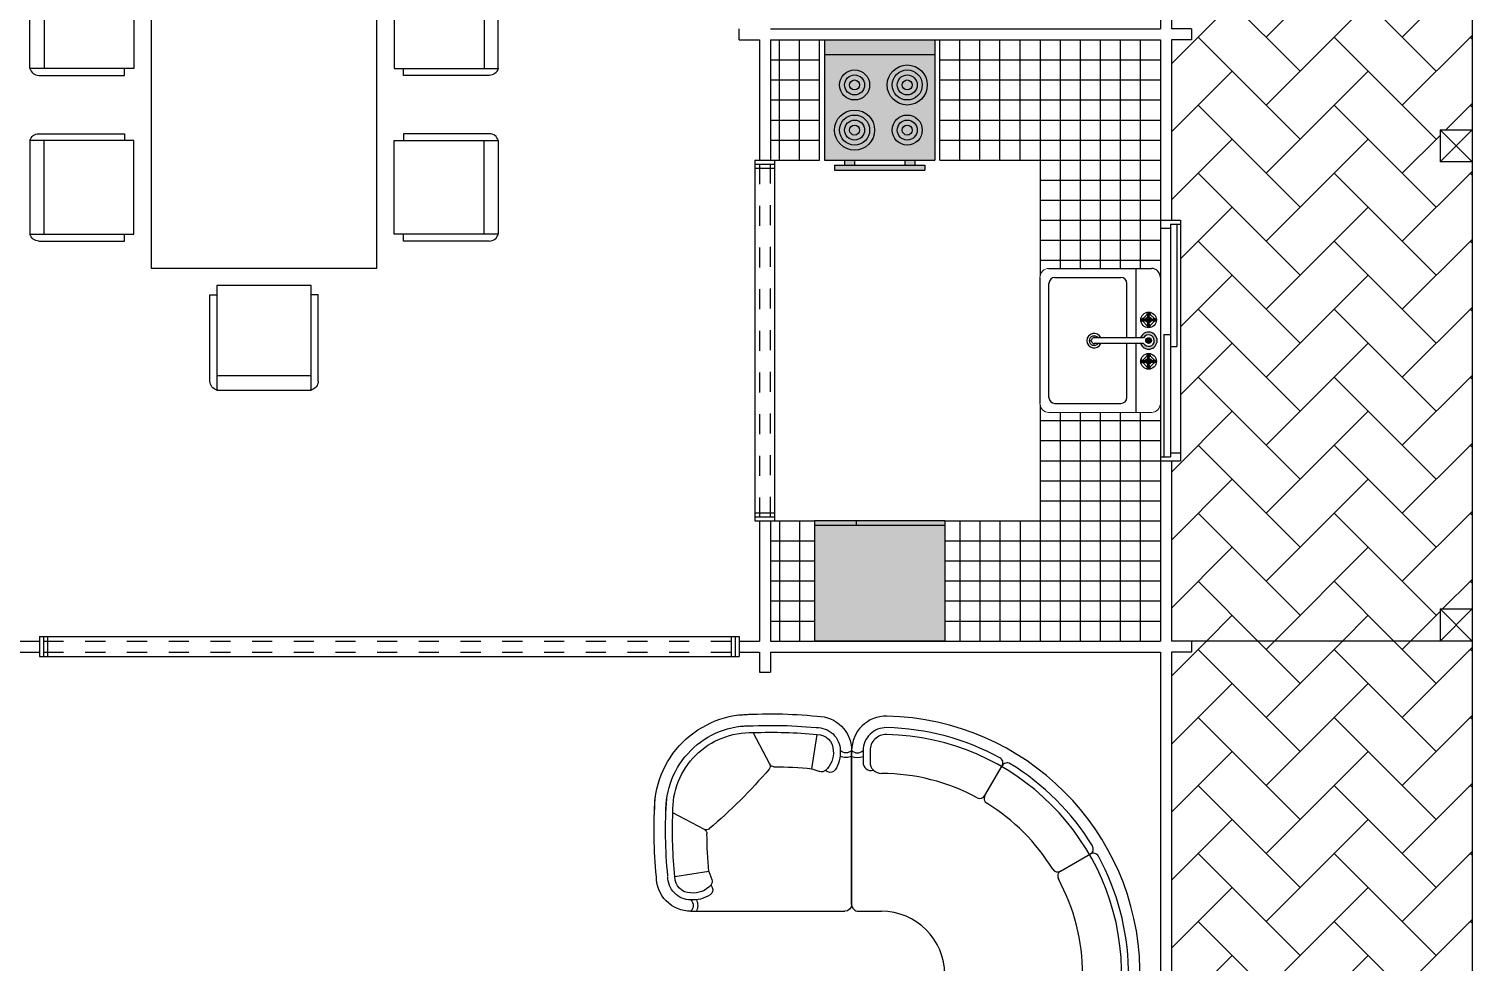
# Model space of a CAD drawing. Header units: inches. Extents: x 86794 to 87086, y 41803 to 41823.
# Drawn here: x 86805.05 to 86812.24, y 41811.87 to 41816.53 of the extents above; entities that cross this region are included whole.
import ezdxf

# ---------------------------------------------------------------- set-up
doc = ezdxf.new("R2010")
doc.units = ezdxf.units.IN
doc.header["$MEASUREMENT"] = 0
doc.linetypes.add('ACAD_ISO03W100', pattern=[30, 12, -18])
doc.layers.add('FURNITURES', color=252, linetype='Continuous', lineweight=13)

# ---------------------------------------------------------------- blocks, each defined once
blk = doc.blocks.new('dfgdddd')
at = {"color": 0, "ltscale": 10}
for p, q in [((-257.2, 0), (-257.2, 571.5)), ((-257.2, 571.5), (257.2, 571.5)), ((257.2, 571.5), (257.2, 0)), ((-295.3, 522.3), (-295.3, 50.8)), ((257.2, 493.7), (-257.2, 493.7)), ((295.3, 522.3), (295.3, 50.8)), ((-295.3, 50.8), (-257.2, 50.8)), ((257.2, 0), (-257.2, 0)), ((295.3, 50.8), (257.2, 50.8))]:
    blk.add_line(p, q, dxfattribs=at)
for centre, start, end in [((-244.5, 522.3), 104.47751, 180), ((244.5, 522.3), 0, 75.52249)]:
    blk.add_arc(centre, 50.8, start, end, dxfattribs=at)
blk = doc.blocks.new('A$C707258B2')
at = {"color": 0, "linetype": 'Continuous'}
for p, q in [((0.4042, 0.342), (1.0739, 0.342)), ((0.4042, 0.292), (0.4544, 0.292)), ((0.4042, 0.262), (0.4539, 0.262)), ((1.1039, 0.312), (1.1039, 0.212)), ((1.4789, -0.063), (1.3789, -0.063)), ((1.5089, -0.7628), (1.5089, -0.093)), ((0.5998, -0.2378), (0.4699, -0.3128)), ((0.9291, -0.5671), (0.8541, -0.697)), ((1.4289, -0.7628), (1.4289, -0.713)), ((1.4589, -0.7628), (1.4589, -0.7125))]:
    blk.add_line(p, q, dxfattribs=at)
for centre, radius, start, end in [((0.4042, 0.192), 0.15, 90, 181.17538), ((0.3779, 0.317), 0.0362, 316.39718, 43.60282), ((0.3679, 0.317), 0.0662, 337.82984, 22.17016), ((1.0739, 0.312), 0.03, 360, 90), ((0.4042, 0.192), 0.1, 90, 181.17538), ((0.4042, 0.192), 0.07, 90, 181.17538), ((0.4539, 0.212), 0.05, 360, 90), ((0.4548, 0.2564), 0.0357, 345.42616, 90.55549), ((1.3789, 0.212), 1.125, 181.17538, 268.82462), ((1.3789, 0.212), 1.075, 181.17538, 208.63569), ((1.3789, 0.212), 1.045, 181.17538, 268.82462), ((1.3789, 0.212), 0.875, 180, 208.40825), ((1.3789, 0.212), 0.275, 180, 270), ((1.4789, -0.093), 0.03, 360, 90), ((0.5873, -0.2162), 0.025, 300, 28.40825), ((0.6123, -0.2595), 0.025, 31.59175, 120), ((1.3789, 0.212), 0.875, 211.59175, 238.40825), ((0.4574, -0.2912), 0.025, 208.63569, 300), ((0.4824, -0.3345), 0.025, 120, 211.36431), ((1.3789, 0.212), 1.075, 211.36431, 238.63569), ((0.9075, -0.5546), 0.025, 330, 58.40825), ((0.9508, -0.5796), 0.025, 61.59175, 150), ((1.3789, 0.212), 0.875, 241.59175, 270), ((1.3789, -0.713), 0.05, 360, 90), ((1.4255, -0.7093), 0.0336, 354.63008, 109.38826), ((0.8324, -0.6845), 0.025, 238.63569, 330), ((0.8757, -0.7095), 0.025, 150, 241.36431), ((1.3789, 0.212), 1.075, 241.36431, 268.82462), ((1.4839, -0.7988), 0.0662, 67.82984, 112.17016), ((1.4839, -0.789), 0.0362, 46.39718, 133.60282), ((1.3589, -0.7628), 0.15, 268.82462, 360), ((1.3589, -0.7628), 0.1, 268.82462, 360), ((1.3589, -0.7628), 0.07, 268.82462, 360)]:
    blk.add_arc(centre, radius, start, end, dxfattribs=at)
blk = doc.blocks.new('part02')
at = {"color": 0, "linetype": 'Continuous'}
for p, q in [((0, -669.8), (0, 0)), ((30, 30), (699.8, 30)), ((620.9, -142.9), (608.5, -108.8)), ((620.9, -142.9), (769.8, -120)), ((640.4, -325.6), (778.2, -398.9)), ((172.9, -590.9), (138.8, -578.5)), ((172.9, -590.9), (150, -739.8)), ((355.6, -610.4), (428.9, -748.2))]:
    blk.add_line(p, q, dxfattribs=at)
for centre, radius, start, end in [((30, 0), 30, 90, 180), ((726, 5), 56.2, 153.6122, 206.66656), ((726, 5), 36.2, 136.39718, 223.60282), ((699.8, -120), 150, 0, 90), ((629.7, -62.8), 25, 123.91027, 207.03918), ((689.7, -152.2), 102.7, 84.38684, 137.99337), ((689.3, -151.3), 131.7, 85.43775, 123.98866), ((699.5, -120.6), 100.6, 357.50055, 89.85796), ((699.8, -120), 70, 0, 90), ((632, -100.2), 25, 137.99337, 200), ((654.8, -50), 53.2, 207.03918, 218.99828), ((-1228.2, -319.5), 2007.9, 357.73494, 5.70316), ((-1148.1, -320), 1957.9, 355.86566, 5.71646), ((-1148.1, -320), 2007.9, 355.81801, 5.71646), ((-1148.1, -320), 1777.9, 0.38365, 5.71646), ((649.7, -308), 20, 180.38365, 242), ((2219.8, -2189.8), 2454.4, 130.6961, 139.3039), ((632.4, -344.1), 20, 62, 130.6961), ((439.4, -409.4), 418.9, 268.21809, 1.78191), ((439.4, -409.4), 368.9, 268.21809, 1.78191), ((439.4, -409.4), 338.9, 268.21809, 1.78191), ((182.2, -659.7), 132.7, 146.08973, 185.61316), ((92.8, -599.7), 25, 62.96082, 146.08973), ((182.2, -659.7), 102.7, 132.00663, 185.61316), ((80, -624.8), 53.2, 51.00172, 62.96082), ((130.2, -602), 25, 70, 132.00663), ((350, 1178.1), 1777.9, 264.28354, 269.61635), ((338, -619.7), 20, 28, 89.61635), ((374.1, -602.4), 20, 139.3039, 208), ((25, -696), 56.2, 63.33344, 116.3878), ((25, -696), 36.2, 46.39718, 133.60282), ((150, -669.8), 150, 180, 271.17538), ((150, -669.8), 100, 180, 271.17538), ((150, -669.8), 70, 180, 270), ((349.5, 1258.2), 2007.9, 264.29684, 272.26506), ((350, 1178.1), 1957.9, 264.28354, 274.13434), ((350, 1178.1), 2007.9, 264.28354, 274.18199)]:
    blk.add_arc(centre, radius, start, end, dxfattribs=at)

msp = doc.modelspace()

# ---------------------------------------------------------------- hatches: boundary and pattern name
at = {"ltscale": 60}
h = msp.add_hatch(dxfattribs=at)
h.set_pattern_fill('AR-HBONE', color=252, scale=0.06)
h.paths.add_polyline_path([(86801.6042, 41820.8167), (86801.6042, 41820.6567), (86801.4442, 41820.6567), (86801.4442, 41818.4201), (86801.6042, 41818.4201), (86801.6042, 41818.2601), (86801.4442, 41818.2601), (86801.4442, 41816.0234), (86801.6042, 41816.0234), (86801.6042, 41815.8634), (86801.4442, 41815.8634), (86801.4442, 41813.6317), (86801.6042, 41813.6317), (86801.6042, 41813.4717), (86802.9442, 41813.4717), (86802.9442, 41819.2617), (86802.8442, 41819.2617), (86802.8442, 41819.3167), (86802.9442, 41819.3167), (86802.9442, 41819.4167), (86802.9992, 41819.4167), (86802.9992, 41819.3167), (86806.0442, 41819.3167), (86806.0442, 41819.3617), (86807.6442, 41819.3617), (86807.6442, 41819.3167), (86808.6892, 41819.3167), (86808.6892, 41819.4167), (86808.7442, 41819.4167), (86808.7442, 41819.3167), (86810.6892, 41819.3167), (86810.6892, 41819.4167), (86810.7442, 41819.4167), (86810.7442, 41819.3167), (86810.8442, 41819.3167), (86810.8442, 41819.2617), (86810.7442, 41819.2617), (86810.7442, 41818.0817), (86810.8442, 41818.0817), (86810.8442, 41818.0267), (86810.7442, 41818.0267), (86810.7442, 41817.4267), (86810.7892, 41817.4267), (86810.7892, 41817.1267), (86810.7442, 41817.1267), (86810.7442, 41816.5267), (86810.8442, 41816.5267), (86810.8442, 41816.4717), (86810.7442, 41816.4717), (86810.7442, 41815.5717), (86810.7892, 41815.5717), (86810.7892, 41814.3717), (86810.7442, 41814.3717), (86810.7442, 41813.4717), (86812.0842, 41813.4717), (86812.0842, 41813.6317), (86812.2442, 41813.6317), (86812.2442, 41815.8634), (86812.0842, 41815.8634), (86812.0842, 41816.0234), (86812.2442, 41816.0234), (86812.2442, 41818.2601), (86812.0842, 41818.2601), (86812.0842, 41818.4201), (86812.2442, 41818.4201), (86812.2442, 41820.6567), (86812.0842, 41820.6567), (86812.0842, 41820.8167), (86809.5842, 41820.8167), (86809.5842, 41820.6567), (86809.4242, 41820.6567), (86809.4242, 41820.8167), (86806.9242, 41820.8167), (86806.9242, 41820.6567), (86806.7642, 41820.6567), (86806.7642, 41820.8167), (86804.2642, 41820.8167), (86804.2642, 41820.6567), (86804.1042, 41820.6567), (86804.1042, 41820.8167)])
h = msp.add_hatch(color=251)
h.dxf.hatch_style = 1
h.paths.add_polyline_path([(86809.5642, 41816.4717), (86809.5642, 41816.3967), (86809.0142, 41816.3967), (86809.0142, 41816.4717)])
h.paths.add_polyline_path([(86809.1642, 41815.8717), (86809.1642, 41815.8467), (86809.1142, 41815.8467), (86809.1142, 41815.8717)])
h.paths.add_polyline_path([(86809.4642, 41815.8717), (86809.4642, 41815.8467), (86809.4142, 41815.8467), (86809.4142, 41815.8717)])
h = msp.add_hatch(color=253)
h.dxf.hatch_style = 1
h.paths.add_polyline_path([(86809.5642, 41816.3967), (86809.5642, 41815.8717), (86809.0142, 41815.8717), (86809.0142, 41816.3967)])
h.paths.add_polyline_path([(86809.5142, 41815.8467), (86809.5142, 41815.8217), (86809.0642, 41815.8217), (86809.0642, 41815.8467)])
for points in [[(86810.602, 41815.0663, -1), (86810.602, 41815.0823, -1)], [(86810.6305, 41815.0885, -1), (86810.6305, 41815.06, -1)], [(86810.6305, 41815.1107, -1), (86810.6305, 41815.0948, -1)], [(86810.6589, 41815.0823, -1), (86810.6589, 41815.0663, -1)], [(86810.5902, 41814.9567), (86810.6058, 41814.9568, 3.732051), (86810.6058, 41814.9852), (86810.5902, 41814.9852, -5.828427)], [(86810.6305, 41815.0538, -1), (86810.6305, 41815.0378, -1)], [(86810.602, 41814.8598, -1), (86810.602, 41814.8757, -1)], [(86810.6305, 41814.8535, -1), (86810.6305, 41814.882, -1)], [(86810.6305, 41814.9042, -1), (86810.6305, 41814.8883, -1)], [(86810.6305, 41814.8313, -1), (86810.6305, 41814.8472, -1)], [(86810.6589, 41814.8598, -1), (86810.6589, 41814.8757, -1)], [(86809.6142, 41814.0717), (86809.6142, 41814.0495), (86808.9642, 41814.0495), (86808.9642, 41814.0717)]]:
    msp.add_hatch(color=252, dxfattribs=at).paths.add_polyline_path(points)
msp.add_hatch(color=252, dxfattribs=at).paths.add_polyline_path([(86810.6305, 41814.9853, -1), (86810.6305, 41814.9568, -1)], flags=17)
h = msp.add_hatch(color=253)
h.dxf.hatch_style = 1
h.paths.add_polyline_path([(86809.6142, 41813.4717), (86808.9642, 41813.4717), (86808.9642, 41814.0495), (86809.6142, 41814.0495)])
h = msp.add_hatch(dxfattribs=at)
h.set_pattern_fill('AR-HBONE', color=252, scale=0.06)
h.paths.add_polyline_path([(86802.9442, 41809.5942), (86802.8992, 41809.5942), (86802.8992, 41811.3942), (86802.9442, 41811.3942), (86802.9442, 41813.4167), (86802.8442, 41813.4167), (86802.8442, 41813.4717), (86801.4442, 41813.4717), (86801.4442, 41806.0167), (86812.2442, 41806.0167), (86812.2442, 41813.4717), (86810.8442, 41813.4717), (86810.8442, 41813.4167), (86810.7442, 41813.4167), (86810.7442, 41811.3942), (86810.7892, 41811.3942), (86810.7892, 41809.5942), (86810.7442, 41809.5942), (86810.7442, 41807.5717), (86810.8442, 41807.5717), (86810.8442, 41807.5167), (86810.7442, 41807.5167), (86810.7442, 41807.4167), (86810.6892, 41807.4167), (86810.6892, 41807.5167), (86810.0167, 41807.5167), (86810.0167, 41807.4717), (86808.4167, 41807.4717), (86808.4167, 41807.5167), (86805.2717, 41807.5167), (86805.2717, 41807.4717), (86803.6717, 41807.4717), (86803.6717, 41807.5167), (86802.9992, 41807.5167), (86802.9992, 41807.4167), (86802.9442, 41807.4167), (86802.9442, 41807.5167), (86802.8442, 41807.5167), (86802.8442, 41807.5717), (86802.9442, 41807.5717)])

# ---------------------------------------------------------------- linework, layer by layer
for p, q in [((86812.2442, 41820.8167), (86812.2442, 41806.0167)), ((86810.6892, 41818.0267), (86810.6892, 41816.5267)), ((86810.7442, 41817.1267), (86810.7442, 41816.5267)), ((86808.7442, 41816.5267), (86810.6892, 41816.5267)), ((86810.8442, 41816.5267), (86810.7442, 41816.5267)), ((86810.8442, 41816.5267), (86810.8442, 41816.4717)), ((86808.5892, 41816.4717), (86808.6892, 41816.4717)), ((86808.7442, 41816.4717), (86810.6892, 41816.4717)), ((86810.6892, 41816.4717), (86810.6892, 41813.4717)), ((86810.7442, 41816.4717), (86810.7442, 41815.5717)), ((86810.8442, 41816.4717), (86810.7442, 41816.4717)), ((86812.0842, 41816.0234), (86812.0842, 41815.8634)), ((86810.7442, 41814.3717), (86810.7442, 41813.4717)), ((86812.0842, 41813.6317), (86812.0842, 41813.4717)), ((86805.0992, 41813.4942), (86805.0992, 41813.3942)), ((86805.1192, 41813.4942), (86805.1192, 41813.3942)), ((86805.1392, 41813.4942), (86805.1392, 41813.3942)), ((86802.9992, 41813.4717), (86805.0992, 41813.4717)), ((86802.9992, 41813.4167), (86805.0992, 41813.4167)), ((86808.5892, 41813.4717), (86808.6892, 41813.4717)), ((86808.5892, 41813.4167), (86808.6892, 41813.4167)), ((86808.7442, 41813.4717), (86810.6892, 41813.4717)), ((86808.7442, 41813.4167), (86810.6892, 41813.4167)), ((86810.6892, 41813.4167), (86810.6892, 41807.5717)), ((86810.8442, 41813.4717), (86810.7442, 41813.4717)), ((86812.2442, 41813.4717), (86810.7442, 41813.4717)), ((86810.7442, 41813.4167), (86810.7442, 41811.3942)), ((86810.8442, 41813.4167), (86810.7442, 41813.4167)), ((86810.8442, 41813.4717), (86810.8442, 41813.4167)), ((86808.6892, 41813.3167), (86808.7442, 41813.3167))]:
    msp.add_line(p, q)
at = {"color": 252, "ltscale": 60}
for p, q in [((86805.6557, 41817.7719), (86805.6557, 41815.3325)), ((86806.7818, 41815.3325), (86806.7818, 41817.7719)), ((86808.7892, 41815.8717), (86808.7892, 41816.4717)), ((86808.8892, 41815.8717), (86808.8892, 41816.4717)), ((86808.9892, 41815.8717), (86808.9892, 41816.4717)), ((86809.5892, 41815.8717), (86809.5892, 41816.4717)), ((86809.6892, 41815.8717), (86809.6892, 41816.4717)), ((86809.7892, 41815.8717), (86809.7892, 41816.4717)), ((86809.8892, 41815.8717), (86809.8892, 41816.4717)), ((86809.9892, 41815.8717), (86809.9892, 41816.4717)), ((86810.0892, 41816.4717), (86810.0892, 41815.2935)), ((86810.1892, 41816.4717), (86810.1892, 41815.3311)), ((86810.2892, 41816.4717), (86810.2892, 41815.3311)), ((86810.3892, 41816.4717), (86810.3892, 41815.3311)), ((86810.4892, 41816.4717), (86810.4892, 41815.3311)), ((86810.5892, 41816.4717), (86810.5892, 41815.3311)), ((86808.7442, 41816.3717), (86808.9892, 41816.3717)), ((86809.5892, 41816.3717), (86810.6892, 41816.3717)), ((86808.7442, 41816.2717), (86808.9892, 41816.2717)), ((86809.5892, 41816.2717), (86810.6892, 41816.2717)), ((86808.7442, 41816.1717), (86808.9892, 41816.1717)), ((86809.5892, 41816.1717), (86810.6892, 41816.1717)), ((86808.7442, 41816.0717), (86808.9892, 41816.0717)), ((86809.5892, 41816.0717), (86810.6892, 41816.0717)), ((86808.7442, 41815.9717), (86808.9892, 41815.9717)), ((86809.5892, 41815.9717), (86810.6892, 41815.9717)), ((86808.7442, 41815.8717), (86808.9892, 41815.8717)), ((86809.5892, 41815.8717), (86810.6892, 41815.8717)), ((86810.0892, 41815.7717), (86810.6892, 41815.7717)), ((86810.0892, 41815.6717), (86810.6892, 41815.6717)), ((86810.0892, 41815.5717), (86810.6892, 41815.5717)), ((86810.0892, 41815.4717), (86810.6892, 41815.4717)), ((86810.0892, 41815.3717), (86810.6892, 41815.3717)), ((86805.6557, 41815.3325), (86806.7818, 41815.3325)), ((86810.0886, 41815.2862), (86810.0886, 41814.6573)), ((86810.1335, 41815.3311), (86810.6443, 41815.3311)), ((86810.1634, 41815.2862), (86810.4928, 41815.2862)), ((86810.5677, 41814.9867), (86810.5677, 41815.3311)), ((86810.1335, 41814.6873), (86810.1335, 41815.2562)), ((86810.5227, 41814.9866), (86810.5227, 41815.2562)), ((86810.6031, 41815.0664), (86810.6225, 41815.0468)), ((86810.6033, 41815.0821), (86810.6227, 41815.1017)), ((86810.6091, 41815.0779), (86810.6167, 41815.0779)), ((86810.6167, 41815.0707), (86810.6091, 41815.0707)), ((86810.6269, 41815.088), (86810.6269, 41815.0957)), ((86810.6269, 41815.0529), (86810.6269, 41815.0606)), ((86810.634, 41815.0879), (86810.634, 41815.0957)), ((86810.634, 41815.0529), (86810.634, 41815.0606)), ((86810.6383, 41815.0469), (86810.658, 41815.0665)), ((86810.6578, 41815.0822), (86810.6384, 41815.1016)), ((86810.6518, 41815.0707), (86810.6441, 41815.0707)), ((86810.6442, 41815.0779), (86810.6518, 41815.0779)), ((86810.359, 41814.9851), (86810.359, 41814.995)), ((86810.6058, 41814.9852), (86810.359, 41814.9851)), ((86810.3348, 41814.9708), (86810.3447, 41814.9708)), ((86810.6058, 41814.9568), (86810.359, 41814.9566)), ((86810.359, 41814.9466), (86810.359, 41814.9566)), ((86810.5227, 41814.6873), (86810.5227, 41814.9567)), ((86810.5677, 41814.6124), (86810.5677, 41814.9567)), ((86810.6031, 41814.8757), (86810.6226, 41814.8951)), ((86810.6031, 41814.8598), (86810.6225, 41814.8404)), ((86810.6091, 41814.8713), (86810.6168, 41814.8713)), ((86810.6091, 41814.8642), (86810.6167, 41814.8642)), ((86810.6269, 41814.8815), (86810.6269, 41814.8891)), ((86810.6269, 41814.8464), (86810.6269, 41814.854)), ((86810.634, 41814.8815), (86810.634, 41814.8891)), ((86810.634, 41814.8464), (86810.634, 41814.854)), ((86810.6382, 41814.8403), (86810.6576, 41814.8599)), ((86810.6578, 41814.8756), (86810.6384, 41814.8953)), ((86810.6442, 41814.8713), (86810.6518, 41814.8713)), ((86810.6442, 41814.8642), (86810.6518, 41814.8642)), ((86810.0892, 41814.65), (86810.0892, 41813.4717)), ((86810.1634, 41814.6573), (86810.4928, 41814.6573)), ((86810.0892, 41814.5717), (86810.6892, 41814.5717)), ((86810.1892, 41814.6124), (86810.1892, 41813.4717)), ((86810.2892, 41814.6124), (86810.2892, 41813.4717)), ((86810.3892, 41814.6124), (86810.3892, 41813.4717)), ((86810.4892, 41814.6124), (86810.4892, 41813.4717)), ((86810.5892, 41814.6124), (86810.5892, 41813.4717)), ((86810.0892, 41814.4717), (86810.6892, 41814.4717)), ((86810.0892, 41814.3717), (86810.6892, 41814.3717)), ((86810.0892, 41814.2717), (86810.6892, 41814.2717)), ((86810.0892, 41814.1717), (86810.6892, 41814.1717)), ((86808.7442, 41814.0717), (86808.9642, 41814.0717)), ((86808.7892, 41814.0717), (86808.7892, 41813.4717)), ((86808.8892, 41814.0717), (86808.8892, 41813.4717)), ((86809.1721, 41814.0717), (86809.1721, 41814.0495)), ((86809.6142, 41814.0717), (86810.6892, 41814.0717)), ((86809.6892, 41814.0717), (86809.6892, 41813.4717)), ((86809.7892, 41814.0717), (86809.7892, 41813.4717)), ((86809.8892, 41814.0717), (86809.8892, 41813.4717)), ((86809.9892, 41814.0717), (86809.9892, 41813.4717)), ((86808.7442, 41813.9717), (86808.9642, 41813.9717)), ((86809.6142, 41813.9717), (86810.6892, 41813.9717)), ((86808.7442, 41813.8717), (86808.9642, 41813.8717)), ((86809.6142, 41813.8717), (86810.6892, 41813.8717)), ((86808.7442, 41813.7717), (86808.9642, 41813.7717)), ((86809.6142, 41813.7717), (86810.6892, 41813.7717)), ((86808.7442, 41813.6717), (86808.9642, 41813.6717)), ((86809.6142, 41813.6717), (86810.6892, 41813.6717)), ((86808.7442, 41813.5717), (86808.9642, 41813.5717)), ((86809.6142, 41813.5717), (86810.6892, 41813.5717))]:
    msp.add_line(p, q, dxfattribs=at)
at = {"ltscale": 0.006}
for p, q in [((86808.5892, 41816.4717), (86808.5892, 41816.5267)), ((86808.6892, 41816.4717), (86808.6892, 41815.8717)), ((86808.7442, 41816.4717), (86808.7442, 41815.8717)), ((86812.0842, 41816.0234), (86812.2442, 41816.0234)), ((86812.2442, 41815.8634), (86812.0842, 41816.0234)), ((86812.2442, 41816.0234), (86812.0842, 41815.8634)), ((86808.6667, 41815.8717), (86808.6667, 41814.0717)), ((86808.6667, 41815.8717), (86808.7667, 41815.8717)), ((86808.6667, 41815.8517), (86808.7667, 41815.8517)), ((86808.7667, 41814.0717), (86808.7667, 41815.8717)), ((86812.2442, 41815.8634), (86812.0842, 41815.8634)), ((86808.6667, 41815.8317), (86808.7667, 41815.8317)), ((86810.6892, 41815.5717), (86810.7892, 41815.5717)), ((86810.7892, 41815.5717), (86810.7892, 41814.3717)), ((86810.6892, 41815.5317), (86810.7392, 41815.5317)), ((86810.7392, 41815.5517), (86810.7892, 41815.5517)), ((86810.7392, 41815.5517), (86810.7392, 41814.3917)), ((86810.7712, 41815.5517), (86810.7712, 41814.9417)), ((86810.7072, 41815.0017), (86810.7392, 41815.0017)), ((86810.7072, 41815.0017), (86810.7072, 41814.3917)), ((86810.7392, 41814.9417), (86810.7712, 41814.9417)), ((86810.7392, 41814.4117), (86810.7892, 41814.4117)), ((86810.6892, 41814.3917), (86810.7392, 41814.3917)), ((86810.6892, 41814.3717), (86810.7892, 41814.3717)), ((86808.6667, 41814.1117), (86808.7667, 41814.1117)), ((86808.6667, 41814.0917), (86808.7667, 41814.0917)), ((86808.6667, 41814.0717), (86808.7667, 41814.0717)), ((86808.6892, 41814.0717), (86808.6892, 41813.4717)), ((86808.7442, 41814.0717), (86808.7442, 41813.4717)), ((86812.0842, 41813.6317), (86812.2442, 41813.6317)), ((86812.2442, 41813.4717), (86812.0842, 41813.6317)), ((86812.2442, 41813.6317), (86812.0842, 41813.4717)), ((86805.0992, 41813.4942), (86808.5892, 41813.4942)), ((86808.5492, 41813.4942), (86808.5492, 41813.3942)), ((86808.5692, 41813.4942), (86808.5692, 41813.3942)), ((86808.5892, 41813.4942), (86808.5892, 41813.3942)), ((86808.6892, 41813.4167), (86808.6892, 41813.3167)), ((86808.7442, 41813.4167), (86808.7442, 41813.3167)), ((86805.0992, 41813.3942), (86808.5892, 41813.3942))]:
    msp.add_line(p, q, dxfattribs=at)
at = {"color": 250}
for p, q in [((86809.0142, 41816.4717), (86809.0142, 41815.8717)), ((86809.0142, 41816.4717), (86809.5642, 41816.4717)), ((86809.5642, 41816.4717), (86809.5642, 41815.8717)), ((86809.5642, 41816.3967), (86809.0142, 41816.3967)), ((86809.0142, 41815.8717), (86809.5642, 41815.8717)), ((86809.1142, 41815.8717), (86809.1142, 41815.8467)), ((86809.1642, 41815.8717), (86809.1642, 41815.8467)), ((86809.4142, 41815.8717), (86809.4142, 41815.8467)), ((86809.4642, 41815.8717), (86809.4642, 41815.8467)), ((86809.0642, 41815.8467), (86809.5142, 41815.8467)), ((86809.0642, 41815.8467), (86809.0642, 41815.8218)), ((86809.0642, 41815.8218), (86809.5142, 41815.8218)), ((86809.5142, 41815.8467), (86809.5142, 41815.8218)), ((86808.9642, 41814.0717), (86808.9642, 41813.4717)), ((86809.6142, 41814.0717), (86808.9642, 41814.0717)), ((86808.9642, 41814.0495), (86809.6142, 41814.0495)), ((86809.6142, 41814.0717), (86809.6142, 41813.4717)), ((86809.6142, 41813.4717), (86808.9642, 41813.4717))]:
    msp.add_line(p, q, dxfattribs=at)
at = {"linetype": 'ACAD_ISO03W100', "ltscale": 0.006}
for p, q in [((86808.6892, 41815.8517), (86808.6892, 41814.0917)), ((86808.7442, 41814.0917), (86808.7442, 41815.8517)), ((86805.1192, 41813.4717), (86808.5692, 41813.4717)), ((86805.1192, 41813.4167), (86808.5692, 41813.4167))]:
    msp.add_line(p, q, dxfattribs=at)
at = {"color": 250}
for centre, radius in [((86809.1642, 41816.2467), 0.075), ((86809.1642, 41816.2467), 0.05), ((86809.4267, 41816.2467), 0.1), ((86809.4267, 41816.2467), 0.075), ((86809.4267, 41816.2467), 0.05), ((86809.1642, 41816.2467), 0.025), ((86809.4267, 41816.2467), 0.025), ((86809.1642, 41816.0217), 0.1), ((86809.1642, 41816.0217), 0.075), ((86809.1642, 41816.0217), 0.05), ((86809.4267, 41816.0217), 0.075), ((86809.4267, 41816.0217), 0.05), ((86809.1642, 41816.0217), 0.025), ((86809.4267, 41816.0217), 0.025)]:
    msp.add_circle(centre, radius, dxfattribs=at)
at = {"color": 252, "ltscale": 60}
for centre, radius in [((86810.6305, 41815.0743), 0.0392), ((86810.602, 41815.0743), 0.00796), ((86810.6305, 41815.0743), 0.0142), ((86810.6305, 41815.1028), 0.00796), ((86810.6589, 41815.0743), 0.00796), ((86810.6305, 41814.971), 0.0142), ((86810.6305, 41815.0458), 0.00796), ((86810.6305, 41814.8677), 0.0392), ((86810.602, 41814.8677), 0.00796), ((86810.6305, 41814.8677), 0.0142), ((86810.6305, 41814.8962), 0.00796), ((86810.6305, 41814.8393), 0.00796), ((86810.6589, 41814.8677), 0.00796)]:
    msp.add_circle(centre, radius, dxfattribs=at)
for centre, radius, start, end in [((86810.1634, 41815.2562), 0.0299, 90, 180), ((86810.4928, 41815.2562), 0.0299, 0, 90), ((86810.6443, 41815.2862), 0.0449, 0, 90), ((86810.359, 41814.9708), 0.0363, 23.14066, 336.94683), ((86810.359, 41814.9708), 0.0242, 36.08066, 324.00683), ((86810.359, 41814.9708), 0.0142, 90.04374, 270.04374), ((86810.6305, 41814.971), 0.0427, 199.51496, 160.57252), ((86810.6305, 41814.971), 0.0285, 210.04374, 150.04374), ((86810.1634, 41814.6873), 0.0299, 180, 270), ((86810.4928, 41814.6873), 0.0299, 270, 0)]:
    msp.add_arc(centre, radius, start, end, dxfattribs=at)
at = {"layer": 'FURNITURES', "ltscale": 0.015}
for p, q in [((86810.6892, 41815.2862), (86810.6892, 41814.6573)), ((86810.1335, 41814.6124), (86810.6443, 41814.6124)), ((86808.9642, 41814.0717), (86808.9642, 41813.4717))]:
    msp.add_line(p, q, dxfattribs=at)
for centre, start, end in [((86810.1335, 41815.2862), 90, 180), ((86810.1335, 41814.6573), 180, 270), ((86810.6443, 41814.6573), 270, 0)]:
    msp.add_arc(centre, 0.0449, start, end, dxfattribs=at)

# ---------------------------------------------------------------- block references
at = {"color": 252, "ltscale": 60}
for name, p, xscale, yscale, zscale, rotation in [('dfgdddd', (86805.5693, 41816.5624), 0.0009073559928544781, 0.0009073559928544781, 0.0009073559928544781, 90), ('dfgdddd', (86806.8682, 41816.5624), -0.0009073559928544781, 0.0009073559928544781, 0.0009073559928544781, 270), ('dfgdddd', (86805.5693, 41815.7357), -0.0009073559928544781, 0.0009073559928544781, 0.0009073559928544781, 90), ('dfgdddd', (86806.8682, 41815.7357), 0.0009073559928544781, 0.0009073559928544781, 0.0009073559928544781, 270), ('dfgdddd', (86806.2187, 41815.2461), -0.0009138502438353035, 0.0009138502438353035, 0.0009138502438353035, 180), ('part02', (86809.1151, 41812.123), -0.001146049346748379, 0.001146049346748379, 0.001146049346748379, 270), ('A$C707258B2', (86810.8788, 41812.0508), 1.146049346748379, 1.146049346748379, 1.146049346748379, 180)]:
    msp.add_blockref(name, p, dxfattribs=dict(at, xscale=xscale, yscale=yscale, zscale=zscale, rotation=rotation))

doc.saveas('drawing.dxf')
